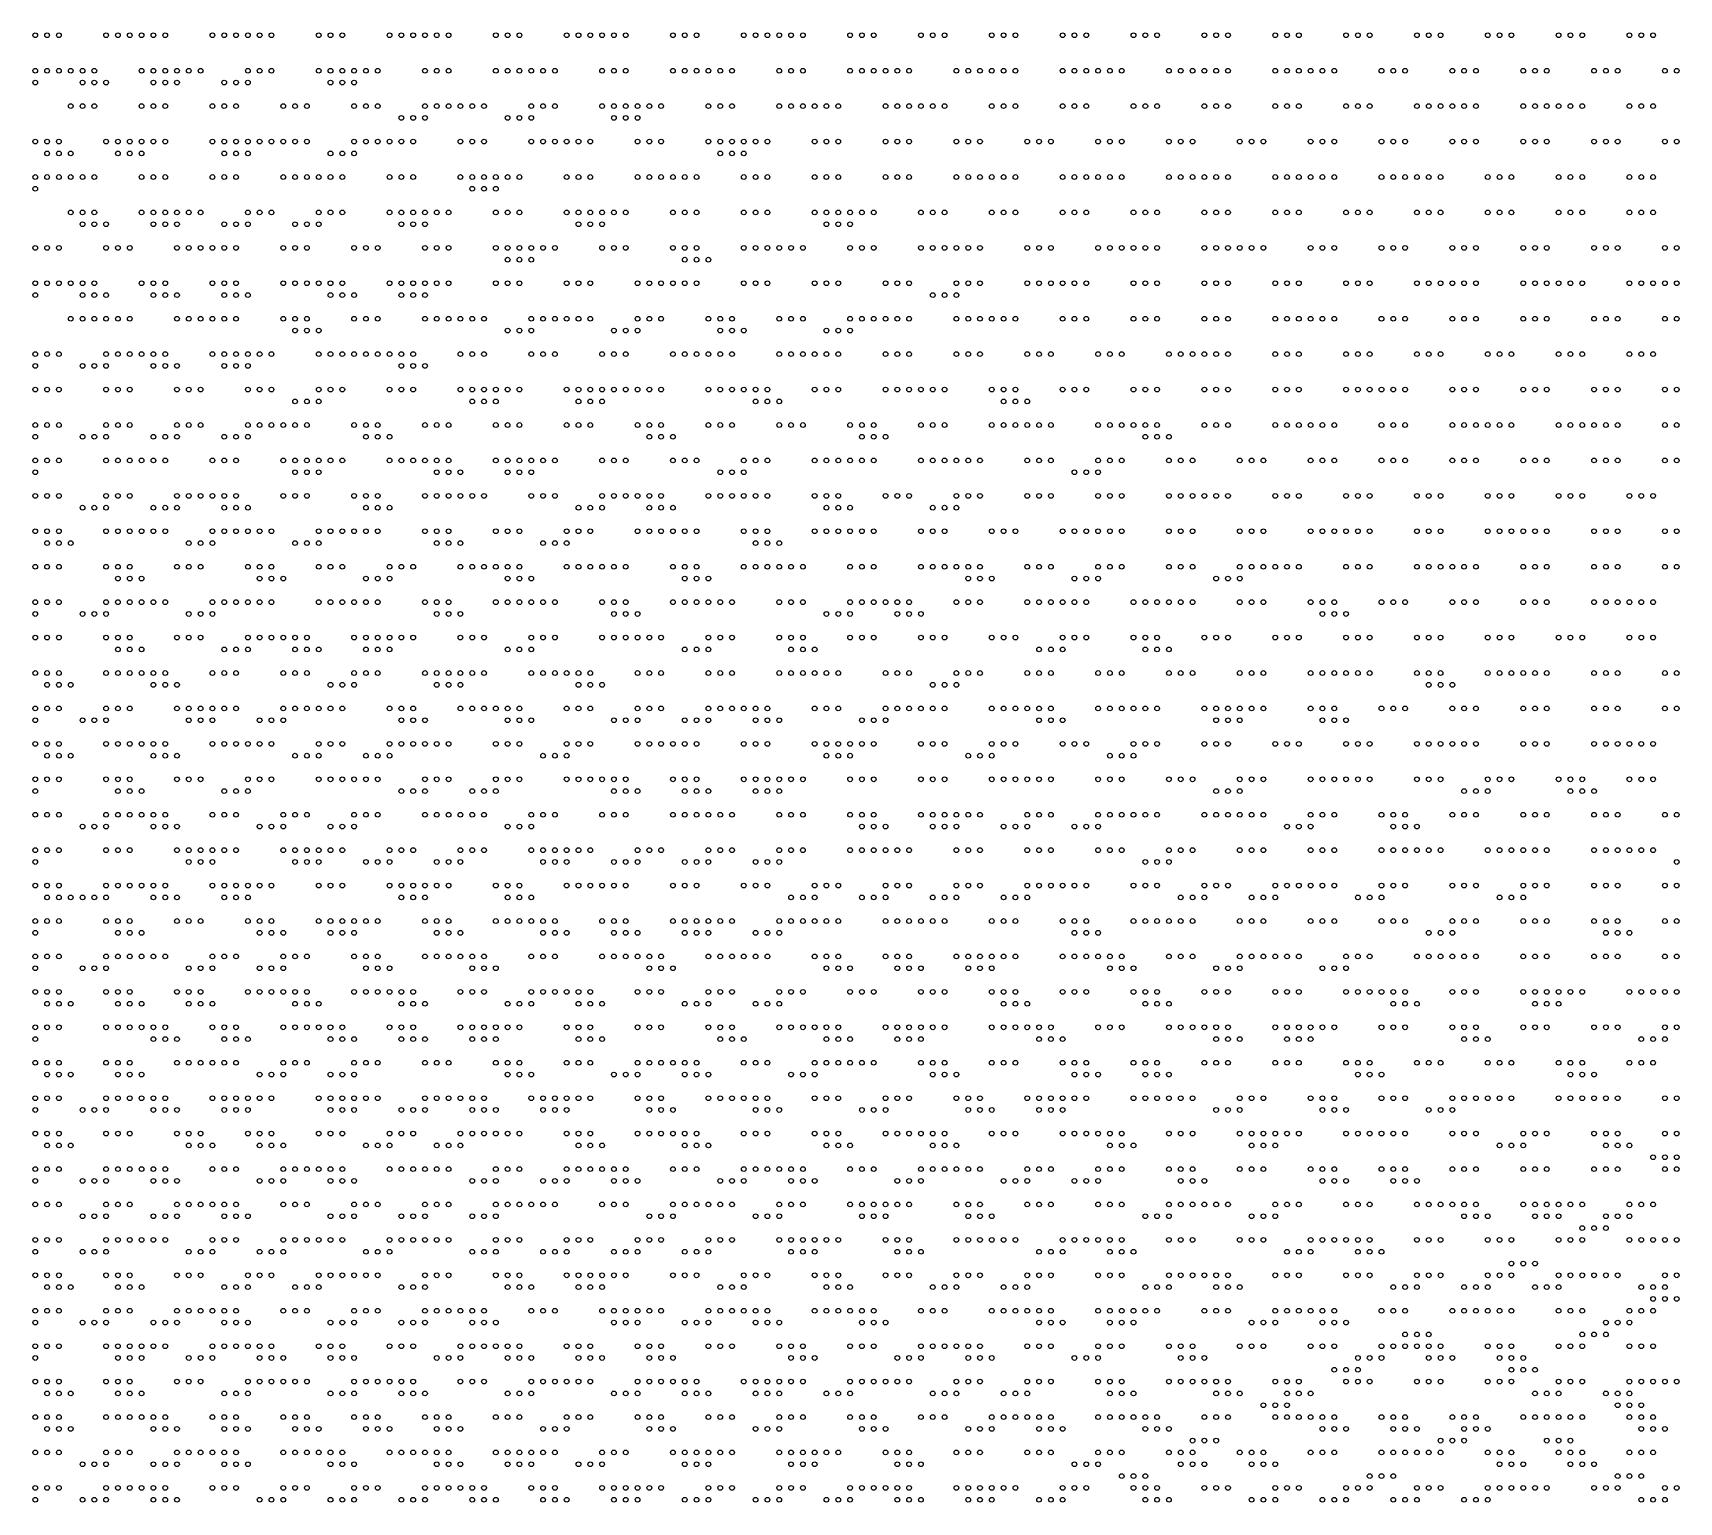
# Model space of a CAD drawing. Header units: millimetres. Extents: x 0 to 280, y 1 to 500.
# Drawn here: x -0.2 to 139.2, y 375.8 to 500.2 of the extents above; entities that cross this region are included whole.
import ezdxf

# ---------------------------------------------------------------- set-up
doc = ezdxf.new("R2010")
doc.units = ezdxf.units.MM
doc.layers.get('0').update_dxf_attribs({"linetype": 'CONTINUOUS'})

msp = doc.modelspace()

# ---------------------------------------------------------------- linework, layer by layer
for centre in [(0, 500), (1, 500), (2, 500), (6, 500), (7, 500), (8, 500), (9, 500), (10, 500), (11, 500), (15, 500), (16, 500), (17, 500), (18, 500), (19, 500), (20, 500), (24, 500), (25, 500), (26, 500), (30, 500), (31, 500), (32, 500), (33, 500), (34, 500), (35, 500), (39, 500), (40, 500), (41, 500), (45, 500), (46, 500), (47, 500), (48, 500), (49, 500), (50, 500), (54, 500), (55, 500), (56, 500), (60, 500), (61, 500), (62, 500), (63, 500), (64, 500), (65, 500), (69, 500), (70, 500), (71, 500), (75, 500), (76, 500), (77, 500), (81, 500), (82, 500), (83, 500), (87, 500), (88, 500), (89, 500), (93, 500), (94, 500), (95, 500), (99, 500), (100, 500), (101, 500), (105, 500), (106, 500), (107, 500), (111, 500), (112, 500), (113, 500), (117, 500), (118, 500), (119, 500), (123, 500), (124, 500), (125, 500), (129, 500), (130, 500), (131, 500), (135, 500), (136, 500), (137, 500), (0, 497), (1, 497), (2, 497), (3, 497), (4, 497), (5, 497), (9, 497), (10, 497), (11, 497), (12, 497), (13, 497), (14, 497), (18, 497), (19, 497), (20, 497), (24, 497), (25, 497), (26, 497), (27, 497), (28, 497), (29, 497), (33, 497), (34, 497), (35, 497), (39, 497), (40, 497), (41, 497), (42, 497), (43, 497), (44, 497), (48, 497), (49, 497), (50, 497), (54, 497), (55, 497), (56, 497), (57, 497), (58, 497), (59, 497), (63, 497), (64, 497), (65, 497), (69, 497), (70, 497), (71, 497), (72, 497), (73, 497), (74, 497), (78, 497), (79, 497), (80, 497), (81, 497), (82, 497), (83, 497), (87, 497), (88, 497), (89, 497), (90, 497), (91, 497), (92, 497), (96, 497), (97, 497), (98, 497), (99, 497), (100, 497), (101, 497), (105, 497), (106, 497), (107, 497), (108, 497), (109, 497), (110, 497), (114, 497), (115, 497), (116, 497), (120, 497), (121, 497), (122, 497), (126, 497), (127, 497), (128, 497), (132, 497), (133, 497), (134, 497), (138, 497), (139, 497), (0, 496), (4, 496), (5, 496), (6, 496), (10, 496), (11, 496), (12, 496), (16, 496), (17, 496), (18, 496), (25, 496), (26, 496), (27, 496), (3, 494), (4, 494), (5, 494), (9, 494), (10, 494), (11, 494), (15, 494), (16, 494), (17, 494), (21, 494), (22, 494), (23, 494), (27, 494), (28, 494), (29, 494), (33, 494), (34, 494), (35, 494), (36, 494), (37, 494), (38, 494), (42, 494), (43, 494), (44, 494), (48, 494), (49, 494), (50, 494), (51, 494), (52, 494), (53, 494), (57, 494), (58, 494), (59, 494), (63, 494), (64, 494), (65, 494), (66, 494), (67, 494), (68, 494), (72, 494), (73, 494), (74, 494), (75, 494), (76, 494), (77, 494), (81, 494), (82, 494), (83, 494), (87, 494), (88, 494), (89, 494), (93, 494), (94, 494), (95, 494), (99, 494), (100, 494), (101, 494), (105, 494), (106, 494), (107, 494), (111, 494), (112, 494), (113, 494), (117, 494), (118, 494), (119, 494), (120, 494), (121, 494), (122, 494), (126, 494), (127, 494), (128, 494), (129, 494), (130, 494), (131, 494), (135, 494), (136, 494), (137, 494), (31, 493), (32, 493), (33, 493), (40, 493), (41, 493), (42, 493), (49, 493), (50, 493), (51, 493), (0, 491), (1, 491), (2, 491), (6, 491), (7, 491), (8, 491), (9, 491), (10, 491), (11, 491), (15, 491), (16, 491), (17, 491), (18, 491), (19, 491), (20, 491), (21, 491), (22, 491), (23, 491), (27, 491), (28, 491), (29, 491), (30, 491), (31, 491), (32, 491), (36, 491), (37, 491), (38, 491), (42, 491), (43, 491), (44, 491), (45, 491), (46, 491), (47, 491), (51, 491), (52, 491), (53, 491), (57, 491), (58, 491), (59, 491), (60, 491), (61, 491), (62, 491), (66, 491), (67, 491), (68, 491), (72, 491), (73, 491), (74, 491), (78, 491), (79, 491), (80, 491), (84, 491), (85, 491), (86, 491), (90, 491), (91, 491), (92, 491), (96, 491), (97, 491), (98, 491), (102, 491), (103, 491), (104, 491), (108, 491), (109, 491), (110, 491), (114, 491), (115, 491), (116, 491), (120, 491), (121, 491), (122, 491), (126, 491), (127, 491), (128, 491), (132, 491), (133, 491), (134, 491), (138, 491), (139, 491), (1, 490), (2, 490), (3, 490), (7, 490), (8, 490), (9, 490), (16, 490), (17, 490), (18, 490), (25, 490), (26, 490), (27, 490), (58, 490), (59, 490), (60, 490), (0, 488), (1, 488), (2, 488), (3, 488), (4, 488), (5, 488), (9, 488), (10, 488), (11, 488), (15, 488), (16, 488), (17, 488), (21, 488), (22, 488), (23, 488), (24, 488), (25, 488), (26, 488), (30, 488), (31, 488), (32, 488), (36, 488), (37, 488), (38, 488), (39, 488), (40, 488), (41, 488), (45, 488), (46, 488), (47, 488), (51, 488), (52, 488), (53, 488), (54, 488), (55, 488), (56, 488), (60, 488), (61, 488), (62, 488), (66, 488), (67, 488), (68, 488), (72, 488), (73, 488), (74, 488), (78, 488), (79, 488), (80, 488), (81, 488), (82, 488), (83, 488), (87, 488), (88, 488), (89, 488), (90, 488), (91, 488), (92, 488), (96, 488), (97, 488), (98, 488), (99, 488), (100, 488), (101, 488), (105, 488), (106, 488), (107, 488), (108, 488), (109, 488), (110, 488), (114, 488), (115, 488), (116, 488), (117, 488), (118, 488), (119, 488), (123, 488), (124, 488), (125, 488), (129, 488), (130, 488), (131, 488), (135, 488), (136, 488), (137, 488), (0, 487), (37, 487), (38, 487), (39, 487), (3, 485), (4, 485), (5, 485), (9, 485), (10, 485), (11, 485), (12, 485), (13, 485), (14, 485), (18, 485), (19, 485), (20, 485), (24, 485), (25, 485), (26, 485), (30, 485), (31, 485), (32, 485), (33, 485), (34, 485), (35, 485), (39, 485), (40, 485), (41, 485), (45, 485), (46, 485), (47, 485), (48, 485), (49, 485), (50, 485), (54, 485), (55, 485), (56, 485), (60, 485), (61, 485), (62, 485), (66, 485), (67, 485), (68, 485), (69, 485), (70, 485), (71, 485), (75, 485), (76, 485), (77, 485), (81, 485), (82, 485), (83, 485), (87, 485), (88, 485), (89, 485), (93, 485), (94, 485), (95, 485), (99, 485), (100, 485), (101, 485), (105, 485), (106, 485), (107, 485), (111, 485), (112, 485), (113, 485), (117, 485), (118, 485), (119, 485), (123, 485), (124, 485), (125, 485), (129, 485), (130, 485), (131, 485), (135, 485), (136, 485), (137, 485), (4, 484), (5, 484), (6, 484), (10, 484), (11, 484), (12, 484), (16, 484), (17, 484), (18, 484), (22, 484), (23, 484), (24, 484), (31, 484), (32, 484), (33, 484), (46, 484), (47, 484), (48, 484), (67, 484), (68, 484), (69, 484), (0, 482), (1, 482), (2, 482), (6, 482), (7, 482), (8, 482), (12, 482), (13, 482), (14, 482), (15, 482), (16, 482), (17, 482), (21, 482), (22, 482), (23, 482), (27, 482), (28, 482), (29, 482), (33, 482), (34, 482), (35, 482), (39, 482), (40, 482), (40, 481), (41, 482), (41, 481), (42, 482), (42, 481), (43, 482), (44, 482), (48, 482), (49, 482), (50, 482), (54, 482), (55, 482), (55, 481), (56, 482), (56, 481), (57, 481), (60, 482), (61, 482), (62, 482), (63, 482), (64, 482), (65, 482), (69, 482), (70, 482), (71, 482), (75, 482), (76, 482), (77, 482), (78, 482), (79, 482), (80, 482), (84, 482), (85, 482), (86, 482), (90, 482), (91, 482), (92, 482), (93, 482), (94, 482), (95, 482), (99, 482), (100, 482), (101, 482), (102, 482), (103, 482), (104, 482), (108, 482), (109, 482), (110, 482), (114, 482), (115, 482), (116, 482), (120, 482), (121, 482), (122, 482), (126, 482), (127, 482), (128, 482), (132, 482), (133, 482), (134, 482), (138, 482), (139, 482), (0, 479), (0, 478), (1, 479), (2, 479), (3, 479), (4, 479), (4, 478), (5, 479), (5, 478), (6, 478), (9, 479), (10, 479), (10, 478), (11, 479), (11, 478), (12, 478), (15, 479), (16, 479), (16, 478), (17, 479), (17, 478), (18, 478), (21, 479), (22, 479), (23, 479), (24, 479), (25, 479), (25, 478), (26, 479), (26, 478), (27, 478), (30, 479), (31, 479), (31, 478), (32, 479), (32, 478), (33, 479), (33, 478), (34, 479), (35, 479), (39, 479), (40, 479), (41, 479), (45, 479), (46, 479), (47, 479), (51, 479), (52, 479), (53, 479), (54, 479), (55, 479), (56, 479), (60, 479), (61, 479), (62, 479), (66, 479), (67, 479), (68, 479), (72, 479), (73, 479), (74, 479), (76, 478), (77, 478), (78, 479), (78, 478), (79, 479), (80, 479), (84, 479), (85, 479), (86, 479), (87, 479), (88, 479), (89, 479), (93, 479), (94, 479), (95, 479), (99, 479), (100, 479), (101, 479), (105, 479), (106, 479), (107, 479), (111, 479), (112, 479), (113, 479), (117, 479), (118, 479), (119, 479), (120, 479), (121, 479), (122, 479), (126, 479), (127, 479), (128, 479), (129, 479), (130, 479), (131, 479), (135, 479), (136, 479), (137, 479), (138, 479), (139, 479), (3, 476), (4, 476), (5, 476), (6, 476), (7, 476), (8, 476), (12, 476), (13, 476), (14, 476), (15, 476), (16, 476), (17, 476), (21, 476), (22, 476), (23, 476), (27, 476), (28, 476), (29, 476), (33, 476), (34, 476), (35, 476), (36, 476), (37, 476), (38, 476), (42, 476), (43, 476), (44, 476), (45, 476), (46, 476), (47, 476), (51, 476), (52, 476), (53, 476), (57, 476), (58, 476), (59, 476), (63, 476), (64, 476), (65, 476), (69, 476), (70, 476), (71, 476), (72, 476), (73, 476), (74, 476), (78, 476), (79, 476), (80, 476), (81, 476), (82, 476), (83, 476), (87, 476), (88, 476), (89, 476), (93, 476), (94, 476), (95, 476), (99, 476), (100, 476), (101, 476), (105, 476), (106, 476), (107, 476), (108, 476), (109, 476), (110, 476), (114, 476), (115, 476), (116, 476), (120, 476), (121, 476), (122, 476), (126, 476), (127, 476), (128, 476), (132, 476), (133, 476), (134, 476), (138, 476), (139, 476), (22, 475), (23, 475), (24, 475), (40, 475), (41, 475), (42, 475), (49, 475), (50, 475), (51, 475), (58, 475), (59, 475), (60, 475), (67, 475), (68, 475), (69, 475), (0, 473), (1, 473), (2, 473), (6, 473), (7, 473), (8, 473), (9, 473), (10, 473), (11, 473), (15, 473), (16, 473), (17, 473), (18, 473), (19, 473), (20, 473), (24, 473), (25, 473), (26, 473), (27, 473), (28, 473), (29, 473), (30, 473), (31, 473), (32, 473), (36, 473), (37, 473), (38, 473), (42, 473), (43, 473), (44, 473), (48, 473), (49, 473), (50, 473), (54, 473), (55, 473), (56, 473), (57, 473), (58, 473), (59, 473), (63, 473), (64, 473), (65, 473), (66, 473), (67, 473), (68, 473), (72, 473), (73, 473), (74, 473), (78, 473), (79, 473), (80, 473), (84, 473), (85, 473), (86, 473), (90, 473), (91, 473), (92, 473), (96, 473), (97, 473), (98, 473), (99, 473), (100, 473), (101, 473), (105, 473), (106, 473), (107, 473), (111, 473), (112, 473), (113, 473), (117, 473), (118, 473), (119, 473), (123, 473), (124, 473), (125, 473), (129, 473), (130, 473), (131, 473), (135, 473), (136, 473), (137, 473), (0, 472), (4, 472), (5, 472), (6, 472), (10, 472), (11, 472), (12, 472), (16, 472), (17, 472), (18, 472), (31, 472), (32, 472), (33, 472), (0, 470), (1, 470), (2, 470), (6, 470), (7, 470), (8, 470), (12, 470), (13, 470), (14, 470), (18, 470), (19, 470), (20, 470), (24, 470), (25, 470), (26, 470), (30, 470), (31, 470), (32, 470), (36, 470), (37, 470), (38, 470), (39, 470), (40, 470), (41, 470), (45, 470), (46, 470), (47, 470), (48, 470), (49, 470), (50, 470), (51, 470), (52, 470), (53, 470), (57, 470), (58, 470), (59, 470), (60, 470), (61, 470), (62, 470), (66, 470), (67, 470), (68, 470), (72, 470), (73, 470), (74, 470), (75, 470), (76, 470), (77, 470), (81, 470), (82, 470), (83, 470), (87, 470), (88, 470), (89, 470), (93, 470), (94, 470), (95, 470), (99, 470), (100, 470), (101, 470), (105, 470), (106, 470), (107, 470), (111, 470), (112, 470), (113, 470), (114, 470), (115, 470), (116, 470), (120, 470), (121, 470), (122, 470), (126, 470), (127, 470), (128, 470), (132, 470), (133, 470), (134, 470), (138, 470), (139, 470), (22, 469), (23, 469), (24, 469), (37, 469), (38, 469), (39, 469), (46, 469), (47, 469), (48, 469), (61, 469), (62, 469), (63, 469), (82, 469), (83, 469), (84, 469), (0, 467), (1, 467), (2, 467), (6, 467), (7, 467), (8, 467), (12, 467), (13, 467), (14, 467), (18, 467), (19, 467), (20, 467), (21, 467), (22, 467), (23, 467), (27, 467), (28, 467), (29, 467), (33, 467), (34, 467), (35, 467), (39, 467), (40, 467), (41, 467), (45, 467), (46, 467), (47, 467), (51, 467), (52, 467), (53, 467), (57, 467), (58, 467), (59, 467), (63, 467), (64, 467), (65, 467), (69, 467), (70, 467), (71, 467), (75, 467), (76, 467), (77, 467), (81, 467), (82, 467), (83, 467), (84, 467), (85, 467), (86, 467), (90, 467), (91, 467), (92, 467), (93, 467), (94, 467), (95, 467), (99, 467), (100, 467), (101, 467), (105, 467), (106, 467), (107, 467), (108, 467), (109, 467), (110, 467), (114, 467), (115, 467), (116, 467), (120, 467), (121, 467), (122, 467), (123, 467), (124, 467), (125, 467), (129, 467), (130, 467), (131, 467), (132, 467), (133, 467), (134, 467), (138, 467), (139, 467), (0, 466), (4, 466), (5, 466), (6, 466), (10, 466), (11, 466), (12, 466), (16, 466), (17, 466), (18, 466), (28, 466), (29, 466), (30, 466), (52, 466), (53, 466), (54, 466), (70, 466), (71, 466), (72, 466), (94, 466), (95, 466), (96, 466), (0, 464), (0, 463), (1, 464), (2, 464), (6, 464), (7, 464), (8, 464), (9, 464), (10, 464), (11, 464), (15, 464), (16, 464), (17, 464), (21, 464), (22, 464), (22, 463), (23, 464), (23, 463), (24, 464), (24, 463), (25, 464), (26, 464), (30, 464), (31, 464), (32, 464), (33, 464), (34, 464), (34, 463), (35, 464), (35, 463), (36, 463), (39, 464), (40, 464), (40, 463), (41, 464), (41, 463), (42, 464), (42, 463), (43, 464), (44, 464), (48, 464), (49, 464), (50, 464), (54, 464), (55, 464), (56, 464), (58, 463), (59, 463), (60, 464), (60, 463), (61, 464), (62, 464), (66, 464), (67, 464), (68, 464), (69, 464), (70, 464), (71, 464), (75, 464), (76, 464), (77, 464), (78, 464), (79, 464), (80, 464), (84, 464), (85, 464), (86, 464), (88, 463), (89, 463), (90, 464), (90, 463), (91, 464), (92, 464), (96, 464), (97, 464), (98, 464), (102, 464), (103, 464), (104, 464), (108, 464), (109, 464), (110, 464), (114, 464), (115, 464), (116, 464), (120, 464), (121, 464), (122, 464), (126, 464), (127, 464), (128, 464), (132, 464), (133, 464), (134, 464), (138, 464), (139, 464), (0, 461), (1, 461), (2, 461), (4, 460), (5, 460), (6, 461), (6, 460), (7, 461), (8, 461), (10, 460), (11, 460), (12, 461), (12, 460), (13, 461), (14, 461), (15, 461), (16, 461), (16, 460), (17, 461), (17, 460), (18, 460), (21, 461), (22, 461), (23, 461), (27, 461), (28, 461), (28, 460), (29, 461), (29, 460), (30, 460), (33, 461), (34, 461), (35, 461), (36, 461), (37, 461), (38, 461), (42, 461), (43, 461), (44, 461), (46, 460), (47, 460), (48, 461), (48, 460), (49, 461), (50, 461), (51, 461), (52, 461), (52, 460), (53, 461), (53, 460), (54, 460), (57, 461), (58, 461), (59, 461), (60, 461), (61, 461), (62, 461), (66, 461), (67, 461), (67, 460), (68, 461), (68, 460), (69, 460), (72, 461), (73, 461), (74, 461), (76, 460), (77, 460), (78, 461), (78, 460), (79, 461), (80, 461), (84, 461), (85, 461), (86, 461), (90, 461), (91, 461), (92, 461), (96, 461), (97, 461), (98, 461), (99, 461), (100, 461), (101, 461), (105, 461), (106, 461), (107, 461), (111, 461), (112, 461), (113, 461), (117, 461), (118, 461), (119, 461), (123, 461), (124, 461), (125, 461), (129, 461), (130, 461), (131, 461), (135, 461), (136, 461), (137, 461), (0, 458), (1, 458), (2, 458), (6, 458), (7, 458), (8, 458), (9, 458), (10, 458), (11, 458), (15, 458), (16, 458), (17, 458), (18, 458), (19, 458), (20, 458), (24, 458), (25, 458), (26, 458), (27, 458), (28, 458), (29, 458), (33, 458), (34, 458), (35, 458), (39, 458), (40, 458), (41, 458), (45, 458), (46, 458), (47, 458), (51, 458), (52, 458), (53, 458), (54, 458), (55, 458), (56, 458), (60, 458), (61, 458), (62, 458), (66, 458), (67, 458), (68, 458), (69, 458), (70, 458), (71, 458), (75, 458), (76, 458), (77, 458), (81, 458), (82, 458), (83, 458), (87, 458), (88, 458), (89, 458), (90, 458), (91, 458), (92, 458), (96, 458), (97, 458), (98, 458), (102, 458), (103, 458), (104, 458), (108, 458), (109, 458), (110, 458), (111, 458), (112, 458), (113, 458), (117, 458), (118, 458), (119, 458), (123, 458), (124, 458), (125, 458), (126, 458), (127, 458), (128, 458), (132, 458), (133, 458), (134, 458), (138, 458), (139, 458), (1, 457), (2, 457), (3, 457), (13, 457), (14, 457), (15, 457), (22, 457), (23, 457), (24, 457), (34, 457), (35, 457), (36, 457), (43, 457), (44, 457), (45, 457), (61, 457), (62, 457), (63, 457), (0, 455), (1, 455), (2, 455), (6, 455), (7, 455), (8, 455), (12, 455), (13, 455), (14, 455), (18, 455), (19, 455), (20, 455), (24, 455), (25, 455), (26, 455), (30, 455), (31, 455), (32, 455), (36, 455), (37, 455), (38, 455), (39, 455), (40, 455), (41, 455), (45, 455), (46, 455), (47, 455), (48, 455), (49, 455), (50, 455), (54, 455), (55, 455), (56, 455), (60, 455), (61, 455), (62, 455), (63, 455), (64, 455), (65, 455), (69, 455), (70, 455), (71, 455), (75, 455), (76, 455), (77, 455), (78, 455), (79, 455), (80, 455), (84, 455), (85, 455), (86, 455), (90, 455), (91, 455), (92, 455), (96, 455), (97, 455), (98, 455), (102, 455), (103, 455), (104, 455), (105, 455), (106, 455), (107, 455), (111, 455), (112, 455), (113, 455), (117, 455), (118, 455), (119, 455), (120, 455), (121, 455), (122, 455), (126, 455), (127, 455), (128, 455), (132, 455), (133, 455), (134, 455), (138, 455), (139, 455), (7, 454), (8, 454), (9, 454), (19, 454), (20, 454), (21, 454), (28, 454), (29, 454), (30, 454), (40, 454), (41, 454), (42, 454), (55, 454), (56, 454), (57, 454), (79, 454), (80, 454), (81, 454), (88, 454), (89, 454), (90, 454), (100, 454), (101, 454), (102, 454), (0, 452), (1, 452), (2, 452), (6, 452), (7, 452), (8, 452), (9, 452), (10, 452), (11, 452), (15, 452), (16, 452), (17, 452), (18, 452), (19, 452), (20, 452), (24, 452), (25, 452), (26, 452), (27, 452), (28, 452), (29, 452), (33, 452), (34, 452), (35, 452), (39, 452), (40, 452), (41, 452), (42, 452), (43, 452), (44, 452), (48, 452), (49, 452), (50, 452), (54, 452), (55, 452), (56, 452), (57, 452), (58, 452), (59, 452), (63, 452), (64, 452), (65, 452), (69, 452), (70, 452), (71, 452), (72, 452), (73, 452), (74, 452), (78, 452), (79, 452), (80, 452), (84, 452), (85, 452), (86, 452), (87, 452), (88, 452), (89, 452), (93, 452), (94, 452), (95, 452), (96, 452), (97, 452), (98, 452), (102, 452), (103, 452), (104, 452), (108, 452), (109, 452), (110, 452), (114, 452), (115, 452), (116, 452), (120, 452), (121, 452), (122, 452), (126, 452), (127, 452), (128, 452), (132, 452), (133, 452), (134, 452), (135, 452), (136, 452), (137, 452), (0, 451), (4, 451), (5, 451), (6, 451), (13, 451), (14, 451), (15, 451), (34, 451), (35, 451), (36, 451), (49, 451), (50, 451), (51, 451), (67, 451), (68, 451), (69, 451), (73, 451), (74, 451), (75, 451), (109, 451), (110, 451), (111, 451), (0, 449), (1, 449), (2, 449), (6, 449), (7, 449), (8, 449), (12, 449), (13, 449), (14, 449), (18, 449), (19, 449), (20, 449), (21, 449), (22, 449), (23, 449), (27, 449), (28, 449), (29, 449), (30, 449), (31, 449), (32, 449), (36, 449), (37, 449), (38, 449), (42, 449), (43, 449), (44, 449), (48, 449), (49, 449), (50, 449), (51, 449), (52, 449), (53, 449), (57, 449), (58, 449), (59, 449), (63, 449), (64, 449), (65, 449), (69, 449), (70, 449), (71, 449), (75, 449), (76, 449), (77, 449), (81, 449), (82, 449), (83, 449), (87, 449), (88, 449), (89, 449), (93, 449), (94, 449), (95, 449), (99, 449), (100, 449), (101, 449), (105, 449), (106, 449), (107, 449), (111, 449), (112, 449), (113, 449), (117, 449), (118, 449), (119, 449), (123, 449), (124, 449), (125, 449), (129, 449), (130, 449), (131, 449), (135, 449), (136, 449), (137, 449), (7, 448), (8, 448), (9, 448), (16, 448), (17, 448), (18, 448), (22, 448), (23, 448), (24, 448), (28, 448), (29, 448), (30, 448), (40, 448), (41, 448), (42, 448), (55, 448), (56, 448), (57, 448), (64, 448), (65, 448), (66, 448), (85, 448), (86, 448), (87, 448), (94, 448), (95, 448), (96, 448), (0, 446), (1, 446), (2, 446), (6, 446), (7, 446), (8, 446), (9, 446), (10, 446), (11, 446), (15, 446), (16, 446), (17, 446), (21, 446), (22, 446), (23, 446), (27, 446), (28, 446), (29, 446), (33, 446), (34, 446), (35, 446), (36, 446), (37, 446), (38, 446), (42, 446), (43, 446), (44, 446), (45, 446), (46, 446), (47, 446), (51, 446), (52, 446), (53, 446), (57, 446), (58, 446), (59, 446), (63, 446), (64, 446), (65, 446), (66, 446), (67, 446), (68, 446), (72, 446), (73, 446), (74, 446), (78, 446), (79, 446), (80, 446), (84, 446), (85, 446), (86, 446), (90, 446), (91, 446), (92, 446), (96, 446), (97, 446), (98, 446), (102, 446), (103, 446), (104, 446), (108, 446), (109, 446), (110, 446), (111, 446), (112, 446), (113, 446), (117, 446), (118, 446), (119, 446), (123, 446), (124, 446), (125, 446), (126, 446), (127, 446), (128, 446), (132, 446), (133, 446), (134, 446), (138, 446), (139, 446), (1, 445), (2, 445), (3, 445), (10, 445), (11, 445), (12, 445), (25, 445), (26, 445), (27, 445), (34, 445), (35, 445), (36, 445), (46, 445), (47, 445), (48, 445), (76, 445), (77, 445), (78, 445), (118, 445), (119, 445), (120, 445), (0, 443), (0, 442), (1, 443), (2, 443), (4, 442), (5, 442), (6, 443), (6, 442), (7, 443), (8, 443), (12, 443), (13, 443), (13, 442), (14, 443), (14, 442), (15, 443), (15, 442), (16, 443), (17, 443), (19, 442), (20, 442), (21, 443), (21, 442), (22, 443), (23, 443), (24, 443), (25, 443), (26, 443), (30, 443), (31, 443), (31, 442), (32, 443), (32, 442), (33, 442), (36, 443), (37, 443), (38, 443), (39, 443), (40, 443), (40, 442), (41, 443), (41, 442), (42, 442), (45, 443), (46, 443), (47, 443), (49, 442), (50, 442), (51, 443), (51, 442), (52, 443), (53, 443), (55, 442), (56, 442), (57, 443), (57, 442), (58, 443), (59, 443), (60, 443), (61, 443), (61, 442), (62, 443), (62, 442), (63, 442), (66, 443), (67, 443), (68, 443), (70, 442), (71, 442), (72, 443), (72, 442), (73, 443), (74, 443), (75, 443), (76, 443), (77, 443), (81, 443), (82, 443), (83, 443), (84, 443), (85, 443), (85, 442), (86, 443), (86, 442), (87, 442), (90, 443), (91, 443), (92, 443), (93, 443), (94, 443), (95, 443), (99, 443), (100, 443), (100, 442), (101, 443), (101, 442), (102, 443), (102, 442), (103, 443), (104, 443), (108, 443), (109, 443), (109, 442), (110, 443), (110, 442), (111, 442), (114, 443), (115, 443), (116, 443), (120, 443), (121, 443), (122, 443), (126, 443), (127, 443), (128, 443), (132, 443), (133, 443), (134, 443), (138, 443), (139, 443), (0, 440), (1, 440), (1, 439), (2, 440), (2, 439), (3, 439), (6, 440), (7, 440), (8, 440), (9, 440), (10, 440), (10, 439), (11, 440), (11, 439), (12, 439), (15, 440), (16, 440), (17, 440), (18, 440), (19, 440), (20, 440), (22, 439), (23, 439), (24, 440), (24, 439), (25, 440), (26, 440), (28, 439), (29, 439), (30, 440), (30, 439), (31, 440), (32, 440), (33, 440), (34, 440), (35, 440), (39, 440), (40, 440), (41, 440), (43, 439), (44, 439), (45, 440), (45, 439), (46, 440), (47, 440), (51, 440), (52, 440), (53, 440), (54, 440), (55, 440), (56, 440), (60, 440), (61, 440), (62, 440), (66, 440), (67, 440), (67, 439), (68, 440), (68, 439), (69, 440), (69, 439), (70, 440), (71, 440), (75, 440), (76, 440), (77, 440), (79, 439), (80, 439), (81, 440), (81, 439), (82, 440), (83, 440), (87, 440), (88, 440), (89, 440), (91, 439), (92, 439), (93, 440), (93, 439), (94, 440), (95, 440), (99, 440), (100, 440), (101, 440), (105, 440), (106, 440), (107, 440), (111, 440), (112, 440), (113, 440), (117, 440), (118, 440), (119, 440), (120, 440), (121, 440), (122, 440), (126, 440), (127, 440), (128, 440), (132, 440), (133, 440), (134, 440), (135, 440), (136, 440), (137, 440), (0, 437), (1, 437), (2, 437), (6, 437), (7, 437), (8, 437), (12, 437), (13, 437), (14, 437), (18, 437), (19, 437), (20, 437), (24, 437), (25, 437), (26, 437), (27, 437), (28, 437), (29, 437), (33, 437), (34, 437), (35, 437), (39, 437), (40, 437), (41, 437), (45, 437), (46, 437), (47, 437), (48, 437), (49, 437), (50, 437), (54, 437), (55, 437), (56, 437), (60, 437), (61, 437), (62, 437), (63, 437), (64, 437), (65, 437), (69, 437), (70, 437), (71, 437), (75, 437), (76, 437), (77, 437), (81, 437), (82, 437), (83, 437), (84, 437), (85, 437), (86, 437), (90, 437), (91, 437), (92, 437), (96, 437), (97, 437), (98, 437), (102, 437), (103, 437), (104, 437), (108, 437), (109, 437), (110, 437), (111, 437), (112, 437), (113, 437), (117, 437), (118, 437), (119, 437), (123, 437), (124, 437), (125, 437), (129, 437), (130, 437), (131, 437), (135, 437), (136, 437), (137, 437), (0, 436), (7, 436), (8, 436), (9, 436), (16, 436), (17, 436), (18, 436), (31, 436), (32, 436), (33, 436), (37, 436), (38, 436), (39, 436), (49, 436), (50, 436), (51, 436), (55, 436), (56, 436), (57, 436), (61, 436), (62, 436), (63, 436), (100, 436), (101, 436), (102, 436), (121, 436), (122, 436), (123, 436), (130, 436), (131, 436), (132, 436), (0, 434), (1, 434), (2, 434), (6, 434), (7, 434), (8, 434), (9, 434), (10, 434), (11, 434), (15, 434), (16, 434), (17, 434), (21, 434), (22, 434), (23, 434), (27, 434), (28, 434), (29, 434), (33, 434), (34, 434), (35, 434), (36, 434), (37, 434), (38, 434), (42, 434), (43, 434), (44, 434), (48, 434), (49, 434), (50, 434), (54, 434), (55, 434), (56, 434), (57, 434), (58, 434), (59, 434), (63, 434), (64, 434), (65, 434), (69, 434), (70, 434), (71, 434), (75, 434), (76, 434), (77, 434), (78, 434), (79, 434), (80, 434), (84, 434), (85, 434), (86, 434), (90, 434), (91, 434), (92, 434), (93, 434), (94, 434), (95, 434), (99, 434), (100, 434), (101, 434), (102, 434), (103, 434), (104, 434), (108, 434), (109, 434), (110, 434), (114, 434), (115, 434), (116, 434), (120, 434), (121, 434), (122, 434), (126, 434), (127, 434), (128, 434), (132, 434), (133, 434), (134, 434), (138, 434), (139, 434), (4, 433), (5, 433), (6, 433), (10, 433), (11, 433), (12, 433), (19, 433), (20, 433), (21, 433), (25, 433), (26, 433), (27, 433), (40, 433), (41, 433), (42, 433), (70, 433), (71, 433), (72, 433), (76, 433), (77, 433), (78, 433), (82, 433), (83, 433), (84, 433), (88, 433), (89, 433), (90, 433), (106, 433), (107, 433), (108, 433), (115, 433), (116, 433), (117, 433), (0, 431), (1, 431), (2, 431), (6, 431), (7, 431), (8, 431), (12, 431), (13, 431), (14, 431), (15, 431), (16, 431), (17, 431), (21, 431), (22, 431), (23, 431), (24, 431), (25, 431), (26, 431), (30, 431), (31, 431), (32, 431), (36, 431), (37, 431), (38, 431), (42, 431), (43, 431), (44, 431), (45, 431), (46, 431), (47, 431), (51, 431), (52, 431), (53, 431), (57, 431), (58, 431), (59, 431), (63, 431), (64, 431), (65, 431), (69, 431), (70, 431), (71, 431), (72, 431), (73, 431), (74, 431), (78, 431), (79, 431), (80, 431), (84, 431), (85, 431), (86, 431), (90, 431), (91, 431), (92, 431), (96, 431), (97, 431), (98, 431), (102, 431), (103, 431), (104, 431), (108, 431), (109, 431), (110, 431), (114, 431), (115, 431), (116, 431), (117, 431), (118, 431), (119, 431), (123, 431), (124, 431), (125, 431), (126, 431), (127, 431), (128, 431), (132, 431), (133, 431), (134, 431), (135, 431), (136, 431), (137, 431), (0, 430), (13, 430), (14, 430), (15, 430), (22, 430), (23, 430), (24, 430), (28, 430), (29, 430), (30, 430), (34, 430), (35, 430), (36, 430), (43, 430), (44, 430), (45, 430), (49, 430), (50, 430), (51, 430), (55, 430), (56, 430), (57, 430), (61, 430), (62, 430), (63, 430), (94, 430), (95, 430), (96, 430), (139, 430), (0, 428), (1, 428), (2, 428), (6, 428), (7, 428), (8, 428), (9, 428), (10, 428), (11, 428), (15, 428), (16, 428), (17, 428), (18, 428), (19, 428), (20, 428), (24, 428), (25, 428), (26, 428), (30, 428), (31, 428), (32, 428), (33, 428), (34, 428), (35, 428), (39, 428), (40, 428), (41, 428), (45, 428), (46, 428), (47, 428), (48, 428), (49, 428), (50, 428), (54, 428), (55, 428), (56, 428), (60, 428), (61, 428), (62, 428), (66, 428), (67, 428), (68, 428), (72, 428), (73, 428), (74, 428), (78, 428), (79, 428), (80, 428), (84, 428), (85, 428), (86, 428), (87, 428), (88, 428), (89, 428), (93, 428), (94, 428), (95, 428), (99, 428), (100, 428), (101, 428), (105, 428), (106, 428), (107, 428), (108, 428), (109, 428), (110, 428), (114, 428), (115, 428), (116, 428), (120, 428), (121, 428), (122, 428), (126, 428), (127, 428), (128, 428), (132, 428), (133, 428), (134, 428), (138, 428), (139, 428), (1, 427), (2, 427), (3, 427), (4, 427), (5, 427), (6, 427), (10, 427), (11, 427), (12, 427), (16, 427), (17, 427), (18, 427), (31, 427), (32, 427), (33, 427), (40, 427), (41, 427), (42, 427), (64, 427), (65, 427), (66, 427), (70, 427), (71, 427), (72, 427), (76, 427), (77, 427), (78, 427), (82, 427), (83, 427), (84, 427), (97, 427), (98, 427), (99, 427), (103, 427), (104, 427), (105, 427), (112, 427), (113, 427), (114, 427), (124, 427), (125, 427), (126, 427), (0, 425), (1, 425), (2, 425), (6, 425), (7, 425), (8, 425), (12, 425), (13, 425), (14, 425), (18, 425), (19, 425), (20, 425), (24, 425), (25, 425), (26, 425), (27, 425), (28, 425), (29, 425), (33, 425), (34, 425), (35, 425), (39, 425), (40, 425), (41, 425), (42, 425), (43, 425), (44, 425), (48, 425), (49, 425), (50, 425), (54, 425), (55, 425), (56, 425), (57, 425), (58, 425), (59, 425), (63, 425), (64, 425), (65, 425), (66, 425), (67, 425), (68, 425), (72, 425), (73, 425), (74, 425), (75, 425), (76, 425), (77, 425), (81, 425), (82, 425), (83, 425), (87, 425), (88, 425), (89, 425), (93, 425), (94, 425), (95, 425), (96, 425), (97, 425), (98, 425), (102, 425), (103, 425), (104, 425), (108, 425), (109, 425), (110, 425), (114, 425), (115, 425), (116, 425), (120, 425), (121, 425), (122, 425), (126, 425), (127, 425), (128, 425), (132, 425), (133, 425), (134, 425), (138, 425), (139, 425), (0, 424), (7, 424), (8, 424), (9, 424), (19, 424), (20, 424), (21, 424), (25, 424), (26, 424), (27, 424), (34, 424), (35, 424), (36, 424), (43, 424), (44, 424), (45, 424), (49, 424), (50, 424), (51, 424), (55, 424), (56, 424), (57, 424), (61, 424), (62, 424), (63, 424), (88, 424), (89, 424), (90, 424), (118, 424), (119, 424), (120, 424), (133, 424), (134, 424), (135, 424), (0, 422), (0, 421), (1, 422), (2, 422), (4, 421), (5, 421), (6, 422), (6, 421), (7, 422), (8, 422), (9, 422), (10, 422), (11, 422), (13, 421), (14, 421), (15, 422), (15, 421), (16, 422), (17, 422), (19, 421), (20, 421), (21, 422), (21, 421), (22, 422), (23, 422), (27, 422), (28, 422), (28, 421), (29, 422), (29, 421), (30, 421), (33, 422), (34, 422), (35, 422), (36, 422), (37, 422), (37, 421), (38, 422), (38, 421), (39, 421), (42, 422), (43, 422), (44, 422), (48, 422), (49, 422), (50, 422), (51, 422), (52, 422), (52, 421), (53, 422), (53, 421), (54, 421), (57, 422), (58, 422), (59, 422), (60, 422), (61, 422), (62, 422), (66, 422), (67, 422), (67, 421), (68, 422), (68, 421), (69, 421), (72, 422), (73, 422), (73, 421), (74, 422), (74, 421), (75, 421), (78, 422), (79, 422), (79, 421), (80, 422), (80, 421), (81, 422), (81, 421), (82, 422), (83, 422), (87, 422), (88, 422), (89, 422), (90, 422), (91, 422), (91, 421), (92, 422), (92, 421), (93, 421), (96, 422), (97, 422), (98, 422), (100, 421), (101, 421), (102, 422), (102, 421), (103, 422), (104, 422), (105, 422), (106, 422), (107, 422), (109, 421), (110, 421), (111, 422), (111, 421), (112, 422), (113, 422), (117, 422), (118, 422), (119, 422), (120, 422), (121, 422), (122, 422), (126, 422), (127, 422), (128, 422), (132, 422), (133, 422), (134, 422), (138, 422), (139, 422), (0, 419), (1, 419), (1, 418), (2, 419), (2, 418), (3, 418), (6, 419), (7, 419), (7, 418), (8, 419), (8, 418), (9, 418), (12, 419), (13, 419), (13, 418), (14, 419), (14, 418), (15, 418), (18, 419), (19, 419), (20, 419), (21, 419), (22, 419), (22, 418), (23, 419), (23, 418), (24, 418), (27, 419), (28, 419), (29, 419), (30, 419), (31, 419), (31, 418), (32, 419), (32, 418), (33, 418), (36, 419), (37, 419), (38, 419), (40, 418), (41, 418), (42, 419), (42, 418), (43, 419), (44, 419), (45, 419), (46, 419), (46, 418), (47, 419), (47, 418), (48, 418), (51, 419), (52, 419), (53, 419), (55, 418), (56, 418), (57, 419), (57, 418), (58, 419), (59, 419), (61, 418), (62, 418), (63, 419), (63, 418), (64, 419), (65, 419), (69, 419), (70, 419), (71, 419), (75, 419), (76, 419), (77, 419), (81, 419), (82, 419), (82, 418), (83, 419), (83, 418), (84, 418), (87, 419), (88, 419), (89, 419), (93, 419), (94, 419), (94, 418), (95, 419), (95, 418), (96, 418), (99, 419), (100, 419), (101, 419), (105, 419), (106, 419), (107, 419), (111, 419), (112, 419), (113, 419), (114, 419), (115, 419), (115, 418), (116, 419), (116, 418), (117, 418), (120, 419), (121, 419), (122, 419), (126, 419), (127, 419), (127, 418), (128, 419), (128, 418), (129, 419), (129, 418), (130, 419), (131, 419), (135, 419), (136, 419), (137, 419), (138, 419), (139, 419), (0, 416), (1, 416), (2, 416), (6, 416), (7, 416), (8, 416), (9, 416), (10, 416), (11, 416), (15, 416), (16, 416), (17, 416), (21, 416), (22, 416), (23, 416), (24, 416), (25, 416), (26, 416), (30, 416), (31, 416), (32, 416), (36, 416), (37, 416), (38, 416), (39, 416), (40, 416), (41, 416), (45, 416), (46, 416), (47, 416), (51, 416), (52, 416), (53, 416), (57, 416), (58, 416), (59, 416), (63, 416), (64, 416), (65, 416), (66, 416), (67, 416), (68, 416), (72, 416), (73, 416), (74, 416), (75, 416), (76, 416), (77, 416), (81, 416), (82, 416), (83, 416), (84, 416), (85, 416), (86, 416), (90, 416), (91, 416), (92, 416), (96, 416), (97, 416), (98, 416), (99, 416), (100, 416), (101, 416), (105, 416), (106, 416), (107, 416), (108, 416), (109, 416), (110, 416), (114, 416), (115, 416), (116, 416), (120, 416), (121, 416), (122, 416), (126, 416), (127, 416), (128, 416), (132, 416), (133, 416), (134, 416), (138, 416), (139, 416), (0, 415), (10, 415), (11, 415), (12, 415), (16, 415), (17, 415), (18, 415), (25, 415), (26, 415), (27, 415), (31, 415), (32, 415), (33, 415), (37, 415), (38, 415), (39, 415), (46, 415), (47, 415), (48, 415), (58, 415), (59, 415), (60, 415), (67, 415), (68, 415), (69, 415), (73, 415), (74, 415), (75, 415), (85, 415), (86, 415), (87, 415), (100, 415), (101, 415), (102, 415), (106, 415), (107, 415), (108, 415), (121, 415), (122, 415), (123, 415), (136, 415), (137, 415), (138, 415), (0, 413), (1, 413), (2, 413), (6, 413), (7, 413), (8, 413), (12, 413), (13, 413), (14, 413), (15, 413), (16, 413), (17, 413), (21, 413), (22, 413), (23, 413), (27, 413), (28, 413), (29, 413), (33, 413), (34, 413), (35, 413), (39, 413), (40, 413), (41, 413), (45, 413), (46, 413), (47, 413), (51, 413), (52, 413), (53, 413), (54, 413), (55, 413), (56, 413), (60, 413), (61, 413), (62, 413), (66, 413), (67, 413), (68, 413), (69, 413), (70, 413), (71, 413), (75, 413), (76, 413), (77, 413), (81, 413), (82, 413), (83, 413), (87, 413), (88, 413), (89, 413), (93, 413), (94, 413), (95, 413), (99, 413), (100, 413), (101, 413), (105, 413), (106, 413), (107, 413), (111, 413), (112, 413), (113, 413), (117, 413), (118, 413), (119, 413), (123, 413), (124, 413), (125, 413), (129, 413), (130, 413), (131, 413), (135, 413), (136, 413), (137, 413), (1, 412), (2, 412), (3, 412), (7, 412), (8, 412), (9, 412), (19, 412), (20, 412), (21, 412), (25, 412), (26, 412), (27, 412), (40, 412), (41, 412), (42, 412), (49, 412), (50, 412), (51, 412), (55, 412), (56, 412), (57, 412), (64, 412), (65, 412), (66, 412), (76, 412), (77, 412), (78, 412), (88, 412), (89, 412), (90, 412), (94, 412), (95, 412), (96, 412), (112, 412), (113, 412), (114, 412), (130, 412), (131, 412), (132, 412), (0, 410), (1, 410), (2, 410), (6, 410), (7, 410), (8, 410), (9, 410), (10, 410), (11, 410), (15, 410), (16, 410), (17, 410), (18, 410), (19, 410), (20, 410), (24, 410), (25, 410), (26, 410), (27, 410), (28, 410), (29, 410), (33, 410), (34, 410), (35, 410), (36, 410), (37, 410), (38, 410), (42, 410), (43, 410), (44, 410), (45, 410), (46, 410), (47, 410), (51, 410), (52, 410), (53, 410), (57, 410), (58, 410), (59, 410), (60, 410), (61, 410), (62, 410), (66, 410), (67, 410), (68, 410), (72, 410), (73, 410), (74, 410), (78, 410), (79, 410), (80, 410), (84, 410), (85, 410), (86, 410), (87, 410), (88, 410), (89, 410), (93, 410), (94, 410), (95, 410), (96, 410), (97, 410), (98, 410), (102, 410), (103, 410), (104, 410), (108, 410), (109, 410), (110, 410), (114, 410), (115, 410), (116, 410), (120, 410), (121, 410), (122, 410), (123, 410), (124, 410), (125, 410), (129, 410), (130, 410), (131, 410), (132, 410), (133, 410), (134, 410), (138, 410), (139, 410), (0, 409), (4, 409), (5, 409), (6, 409), (10, 409), (11, 409), (12, 409), (16, 409), (17, 409), (18, 409), (25, 409), (26, 409), (27, 409), (31, 409), (32, 409), (33, 409), (37, 409), (38, 409), (39, 409), (43, 409), (44, 409), (45, 409), (52, 409), (53, 409), (54, 409), (61, 409), (62, 409), (63, 409), (70, 409), (71, 409), (72, 409), (79, 409), (80, 409), (81, 409), (85, 409), (86, 409), (87, 409), (100, 409), (101, 409), (102, 409), (109, 409), (110, 409), (111, 409), (118, 409), (119, 409), (120, 409), (0, 407), (1, 407), (2, 407), (6, 407), (7, 407), (8, 407), (12, 407), (13, 407), (14, 407), (18, 407), (19, 407), (20, 407), (24, 407), (25, 407), (26, 407), (30, 407), (31, 407), (32, 407), (36, 407), (37, 407), (38, 407), (39, 407), (40, 407), (41, 407), (45, 407), (46, 407), (47, 407), (51, 407), (52, 407), (53, 407), (54, 407), (55, 407), (56, 407), (60, 407), (61, 407), (62, 407), (66, 407), (67, 407), (68, 407), (72, 407), (73, 407), (74, 407), (75, 407), (76, 407), (77, 407), (81, 407), (82, 407), (83, 407), (87, 407), (88, 407), (89, 407), (90, 407), (91, 407), (92, 407), (96, 407), (97, 407), (98, 407), (102, 407), (103, 407), (104, 407), (105, 407), (106, 407), (107, 407), (111, 407), (112, 407), (113, 407), (114, 407), (115, 407), (116, 407), (120, 407), (121, 407), (122, 407), (126, 407), (127, 407), (128, 407), (132, 407), (133, 407), (134, 407), (138, 407), (139, 407), (1, 406), (2, 406), (3, 406), (13, 406), (14, 406), (15, 406), (19, 406), (20, 406), (21, 406), (28, 406), (29, 406), (30, 406), (34, 406), (35, 406), (36, 406), (46, 406), (47, 406), (48, 406), (55, 406), (56, 406), (57, 406), (67, 406), (68, 406), (69, 406), (76, 406), (77, 406), (78, 406), (91, 406), (92, 406), (93, 406), (103, 406), (104, 406), (105, 406), (124, 406), (125, 406), (126, 406), (133, 406), (134, 406), (135, 406), (137, 405), (138, 405), (139, 405), (0, 404), (0, 403), (1, 404), (2, 404), (4, 403), (5, 403), (6, 404), (6, 403), (7, 404), (8, 404), (9, 404), (10, 404), (10, 403), (11, 404), (11, 403), (12, 403), (15, 404), (16, 404), (17, 404), (19, 403), (20, 403), (21, 404), (21, 403), (22, 404), (23, 404), (24, 404), (25, 404), (25, 403), (26, 404), (26, 403), (27, 403), (30, 404), (31, 404), (32, 404), (33, 404), (34, 404), (35, 404), (37, 403), (38, 403), (39, 404), (39, 403), (40, 404), (41, 404), (43, 403), (44, 403), (45, 404), (45, 403), (46, 404), (47, 404), (48, 404), (49, 404), (49, 403), (50, 404), (50, 403), (51, 403), (54, 404), (55, 404), (56, 404), (58, 403), (59, 403), (60, 404), (60, 403), (61, 404), (62, 404), (63, 404), (64, 404), (64, 403), (65, 404), (65, 403), (66, 403), (69, 404), (70, 404), (71, 404), (73, 403), (74, 403), (75, 404), (75, 403), (76, 404), (77, 404), (78, 404), (79, 404), (80, 404), (82, 403), (83, 403), (84, 404), (84, 403), (85, 404), (86, 404), (88, 403), (89, 403), (90, 404), (90, 403), (91, 404), (92, 404), (96, 404), (97, 404), (97, 403), (98, 404), (98, 403), (99, 403), (102, 404), (103, 404), (104, 404), (108, 404), (109, 404), (109, 403), (110, 404), (110, 403), (111, 403), (114, 404), (115, 404), (115, 403), (116, 404), (116, 403), (117, 403), (120, 404), (121, 404), (122, 404), (126, 404), (127, 404), (128, 404), (132, 404), (133, 404), (134, 404), (138, 404), (139, 404), (0, 401), (1, 401), (2, 401), (4, 400), (5, 400), (6, 401), (6, 400), (7, 401), (8, 401), (10, 400), (11, 400), (12, 401), (12, 400), (13, 401), (14, 401), (15, 401), (16, 401), (16, 400), (17, 401), (17, 400), (18, 400), (21, 401), (22, 401), (23, 401), (25, 400), (26, 400), (27, 401), (27, 400), (28, 401), (29, 401), (31, 400), (32, 400), (33, 401), (33, 400), (34, 401), (35, 401), (37, 400), (38, 400), (39, 401), (39, 400), (40, 401), (41, 401), (42, 401), (43, 401), (44, 401), (48, 401), (49, 401), (50, 401), (52, 400), (53, 400), (54, 401), (54, 400), (55, 401), (56, 401), (57, 401), (58, 401), (59, 401), (61, 400), (62, 400), (63, 401), (63, 400), (64, 401), (65, 401), (69, 401), (70, 401), (70, 400), (71, 401), (71, 400), (72, 401), (72, 400), (73, 401), (74, 401), (78, 401), (79, 401), (79, 400), (80, 401), (80, 400), (81, 400), (84, 401), (85, 401), (86, 401), (90, 401), (91, 401), (92, 401), (94, 400), (95, 400), (96, 401), (96, 400), (97, 401), (98, 401), (99, 401), (100, 401), (101, 401), (103, 400), (104, 400), (105, 401), (105, 400), (106, 401), (107, 401), (111, 401), (112, 401), (113, 401), (117, 401), (118, 401), (119, 401), (120, 401), (121, 401), (121, 400), (122, 401), (122, 400), (123, 400), (126, 401), (127, 401), (127, 400), (128, 401), (128, 400), (129, 401), (129, 400), (130, 401), (131, 401), (133, 400), (134, 400), (135, 401), (135, 400), (136, 401), (137, 401), (131, 399), (132, 399), (133, 399), (0, 398), (1, 398), (2, 398), (6, 398), (7, 398), (8, 398), (9, 398), (10, 398), (11, 398), (15, 398), (16, 398), (17, 398), (21, 398), (22, 398), (23, 398), (24, 398), (25, 398), (26, 398), (30, 398), (31, 398), (32, 398), (33, 398), (34, 398), (35, 398), (39, 398), (40, 398), (41, 398), (45, 398), (46, 398), (47, 398), (51, 398), (52, 398), (53, 398), (57, 398), (58, 398), (59, 398), (63, 398), (64, 398), (65, 398), (66, 398), (67, 398), (68, 398), (72, 398), (73, 398), (74, 398), (78, 398), (79, 398), (80, 398), (81, 398), (82, 398), (83, 398), (87, 398), (88, 398), (89, 398), (90, 398), (91, 398), (92, 398), (96, 398), (97, 398), (98, 398), (102, 398), (103, 398), (104, 398), (108, 398), (109, 398), (110, 398), (111, 398), (112, 398), (113, 398), (117, 398), (118, 398), (119, 398), (123, 398), (124, 398), (125, 398), (129, 398), (130, 398), (131, 398), (135, 398), (136, 398), (137, 398), (138, 398), (139, 398), (0, 397), (4, 397), (5, 397), (6, 397), (13, 397), (14, 397), (15, 397), (19, 397), (20, 397), (21, 397), (28, 397), (29, 397), (30, 397), (37, 397), (38, 397), (39, 397), (43, 397), (44, 397), (45, 397), (49, 397), (50, 397), (51, 397), (55, 397), (56, 397), (57, 397), (64, 397), (65, 397), (66, 397), (73, 397), (74, 397), (75, 397), (85, 397), (86, 397), (87, 397), (91, 397), (92, 397), (93, 397), (106, 397), (107, 397), (108, 397), (112, 397), (113, 397), (114, 397), (125, 396), (126, 396), (127, 396), (0, 395), (1, 395), (2, 395), (6, 395), (7, 395), (8, 395), (12, 395), (13, 395), (14, 395), (18, 395), (19, 395), (20, 395), (24, 395), (25, 395), (26, 395), (27, 395), (28, 395), (29, 395), (33, 395), (34, 395), (35, 395), (39, 395), (40, 395), (41, 395), (45, 395), (46, 395), (47, 395), (48, 395), (49, 395), (50, 395), (54, 395), (55, 395), (56, 395), (60, 395), (61, 395), (62, 395), (66, 395), (67, 395), (68, 395), (72, 395), (73, 395), (74, 395), (78, 395), (79, 395), (80, 395), (84, 395), (85, 395), (86, 395), (90, 395), (91, 395), (92, 395), (96, 395), (97, 395), (98, 395), (99, 395), (100, 395), (101, 395), (105, 395), (106, 395), (107, 395), (111, 395), (112, 395), (113, 395), (117, 395), (118, 395), (119, 395), (123, 395), (124, 395), (125, 395), (129, 395), (130, 395), (131, 395), (132, 395), (133, 395), (134, 395), (138, 395), (139, 395), (1, 394), (2, 394), (3, 394), (7, 394), (8, 394), (9, 394), (16, 394), (17, 394), (18, 394), (22, 394), (23, 394), (24, 394), (31, 394), (32, 394), (33, 394), (40, 394), (41, 394), (42, 394), (46, 394), (47, 394), (48, 394), (58, 394), (59, 394), (60, 394), (67, 394), (68, 394), (69, 394), (76, 394), (77, 394), (78, 394), (82, 394), (83, 394), (84, 394), (94, 394), (95, 394), (96, 394), (100, 394), (101, 394), (102, 394), (115, 394), (116, 394), (117, 394), (121, 394), (122, 394), (123, 394), (127, 394), (128, 394), (129, 394), (136, 394), (137, 394), (137, 393), (138, 394), (138, 393), (139, 393), (0, 392), (1, 392), (2, 392), (6, 392), (7, 392), (8, 392), (12, 392), (13, 392), (14, 392), (15, 392), (16, 392), (17, 392), (21, 392), (22, 392), (23, 392), (27, 392), (28, 392), (29, 392), (33, 392), (34, 392), (35, 392), (36, 392), (37, 392), (38, 392), (42, 392), (43, 392), (44, 392), (48, 392), (49, 392), (50, 392), (51, 392), (52, 392), (53, 392), (57, 392), (58, 392), (59, 392), (60, 392), (61, 392), (62, 392), (66, 392), (67, 392), (68, 392), (69, 392), (70, 392), (71, 392), (75, 392), (76, 392), (77, 392), (81, 392), (82, 392), (83, 392), (84, 392), (85, 392), (86, 392), (90, 392), (91, 392), (92, 392), (93, 392), (94, 392), (95, 392), (99, 392), (100, 392), (101, 392), (105, 392), (106, 392), (107, 392), (108, 392), (109, 392), (110, 392), (114, 392), (115, 392), (116, 392), (120, 392), (121, 392), (122, 392), (123, 392), (124, 392), (125, 392), (129, 392), (130, 392), (131, 392), (135, 392), (136, 392), (137, 392), (0, 391), (4, 391), (5, 391), (6, 391), (10, 391), (11, 391), (12, 391), (16, 391), (17, 391), (18, 391), (25, 391), (26, 391), (27, 391), (31, 391), (32, 391), (33, 391), (37, 391), (38, 391), (39, 391), (49, 391), (50, 391), (51, 391), (55, 391), (56, 391), (57, 391), (61, 391), (62, 391), (63, 391), (70, 391), (71, 391), (72, 391), (85, 391), (86, 391), (87, 391), (91, 391), (92, 391), (93, 391), (103, 391), (104, 391), (105, 391), (109, 391), (110, 391), (111, 391), (133, 391), (134, 391), (135, 391), (0, 389), (1, 389), (2, 389), (6, 389), (7, 389), (8, 389), (9, 389), (10, 389), (11, 389), (15, 389), (16, 389), (17, 389), (18, 389), (19, 389), (20, 389), (24, 389), (25, 389), (26, 389), (30, 389), (31, 389), (32, 389), (36, 389), (37, 389), (38, 389), (39, 389), (40, 389), (41, 389), (45, 389), (46, 389), (47, 389), (51, 389), (52, 389), (53, 389), (57, 389), (58, 389), (59, 389), (63, 389), (64, 389), (65, 389), (69, 389), (70, 389), (71, 389), (75, 389), (76, 389), (77, 389), (78, 389), (79, 389), (80, 389), (84, 389), (85, 389), (86, 389), (90, 389), (91, 389), (92, 389), (96, 389), (97, 389), (98, 389), (102, 389), (103, 389), (104, 389), (108, 389), (109, 389), (110, 389), (114, 389), (115, 389), (116, 390), (116, 389), (117, 390), (117, 389), (118, 390), (118, 389), (119, 389), (123, 389), (124, 389), (125, 389), (129, 389), (130, 389), (131, 390), (131, 389), (132, 390), (133, 390), (135, 389), (136, 389), (137, 389), (0, 388), (7, 388), (8, 388), (9, 388), (13, 388), (14, 388), (15, 388), (19, 388), (20, 388), (21, 388), (25, 388), (26, 388), (27, 388), (34, 388), (35, 388), (36, 388), (40, 388), (41, 388), (42, 388), (46, 388), (47, 388), (48, 388), (52, 388), (53, 388), (54, 388), (64, 388), (65, 388), (66, 388), (73, 388), (74, 388), (75, 388), (79, 388), (80, 388), (81, 388), (88, 388), (89, 388), (90, 388), (97, 388), (98, 388), (99, 388), (112, 388), (113, 388), (114, 388), (118, 388), (119, 388), (120, 388), (124, 388), (125, 388), (126, 388), (0, 386), (1, 386), (2, 386), (6, 386), (7, 386), (8, 386), (12, 386), (13, 386), (14, 386), (18, 386), (19, 386), (20, 386), (21, 386), (22, 386), (23, 386), (27, 386), (28, 386), (29, 386), (30, 386), (31, 386), (32, 386), (36, 386), (37, 386), (38, 386), (42, 386), (43, 386), (44, 386), (45, 386), (46, 386), (47, 386), (51, 386), (52, 386), (53, 386), (54, 386), (55, 386), (56, 386), (60, 386), (61, 386), (62, 386), (63, 386), (64, 386), (65, 386), (69, 386), (70, 386), (71, 386), (72, 386), (73, 386), (74, 386), (78, 386), (79, 386), (80, 386), (84, 386), (85, 386), (86, 386), (90, 386), (91, 386), (92, 386), (96, 386), (97, 386), (98, 386), (99, 386), (100, 386), (101, 386), (105, 386), (106, 386), (107, 386), (110, 387), (111, 387), (111, 386), (112, 387), (112, 386), (113, 386), (117, 386), (118, 386), (119, 386), (123, 386), (124, 386), (125, 387), (125, 386), (126, 387), (127, 387), (129, 386), (130, 386), (131, 386), (135, 386), (136, 386), (137, 386), (138, 386), (139, 386), (1, 385), (2, 385), (3, 385), (7, 385), (8, 385), (9, 385), (16, 385), (17, 385), (18, 385), (25, 385), (26, 385), (27, 385), (31, 385), (32, 385), (33, 385), (40, 385), (41, 385), (42, 385), (49, 385), (50, 385), (51, 385), (55, 385), (56, 385), (57, 385), (61, 385), (62, 385), (63, 385), (67, 385), (68, 385), (69, 385), (76, 385), (77, 385), (78, 385), (82, 385), (83, 385), (84, 385), (91, 385), (92, 385), (93, 385), (100, 385), (101, 385), (102, 385), (106, 385), (107, 385), (108, 385), (127, 385), (128, 385), (129, 385), (133, 385), (134, 385), (135, 385), (104, 384), (105, 384), (106, 384), (134, 384), (135, 384), (136, 384), (0, 383), (1, 383), (1, 382), (2, 383), (2, 382), (3, 382), (6, 383), (7, 383), (8, 383), (9, 383), (10, 383), (10, 382), (11, 383), (11, 382), (12, 382), (15, 383), (16, 383), (16, 382), (17, 383), (17, 382), (18, 382), (21, 383), (22, 383), (22, 382), (23, 383), (23, 382), (24, 382), (27, 383), (28, 383), (28, 382), (29, 383), (29, 382), (30, 382), (33, 383), (34, 383), (34, 382), (35, 383), (35, 382), (36, 382), (39, 383), (40, 383), (41, 383), (43, 382), (44, 382), (45, 383), (45, 382), (46, 383), (47, 383), (51, 383), (52, 383), (52, 382), (53, 383), (53, 382), (54, 382), (57, 383), (58, 383), (59, 383), (61, 382), (62, 382), (63, 383), (63, 382), (64, 383), (65, 383), (69, 383), (70, 383), (70, 382), (71, 383), (71, 382), (72, 382), (75, 383), (76, 383), (77, 383), (79, 382), (80, 382), (81, 383), (81, 382), (82, 383), (83, 383), (84, 383), (85, 383), (85, 382), (86, 383), (86, 382), (87, 382), (90, 383), (91, 383), (92, 383), (93, 383), (94, 383), (94, 382), (95, 383), (95, 382), (96, 382), (99, 383), (100, 383), (101, 383), (105, 383), (106, 383), (107, 383), (108, 383), (109, 383), (109, 382), (110, 383), (110, 382), (111, 382), (114, 383), (115, 383), (115, 382), (116, 383), (116, 382), (117, 382), (120, 383), (121, 383), (121, 382), (122, 383), (122, 382), (123, 382), (126, 383), (127, 383), (128, 383), (129, 383), (130, 383), (131, 383), (135, 383), (136, 383), (136, 382), (137, 383), (137, 382), (138, 382), (98, 381), (99, 381), (100, 381), (119, 381), (120, 381), (121, 381), (128, 381), (129, 381), (130, 381), (0, 380), (1, 380), (2, 380), (4, 379), (5, 379), (6, 380), (6, 379), (7, 380), (8, 380), (10, 379), (11, 379), (12, 380), (12, 379), (13, 380), (14, 380), (15, 380), (16, 380), (16, 379), (17, 380), (17, 379), (18, 379), (21, 380), (22, 380), (23, 380), (24, 380), (25, 380), (25, 379), (26, 380), (26, 379), (27, 379), (30, 380), (31, 380), (32, 380), (33, 380), (34, 380), (34, 379), (35, 380), (35, 379), (36, 379), (39, 380), (40, 380), (40, 379), (41, 380), (41, 379), (42, 380), (42, 379), (43, 380), (44, 380), (46, 379), (47, 379), (48, 380), (48, 379), (49, 380), (50, 380), (54, 380), (55, 380), (55, 379), (56, 380), (56, 379), (57, 380), (57, 379), (58, 380), (59, 380), (63, 380), (64, 380), (64, 379), (65, 380), (65, 379), (66, 380), (66, 379), (67, 380), (68, 380), (72, 380), (73, 380), (73, 379), (74, 380), (74, 379), (75, 379), (78, 380), (79, 380), (80, 380), (84, 380), (85, 380), (86, 380), (88, 379), (89, 379), (90, 380), (90, 379), (91, 380), (92, 380), (96, 380), (97, 380), (97, 379), (98, 380), (98, 379), (99, 379), (102, 380), (103, 380), (103, 379), (104, 380), (104, 379), (105, 379), (108, 380), (109, 380), (110, 380), (114, 380), (115, 380), (116, 380), (117, 380), (118, 380), (119, 380), (123, 380), (124, 380), (124, 379), (125, 380), (125, 379), (126, 379), (129, 380), (130, 380), (130, 379), (131, 380), (131, 379), (132, 379), (135, 380), (136, 380), (137, 380), (92, 378), (93, 378), (94, 378), (113, 378), (114, 378), (115, 378), (134, 378), (135, 378), (136, 378), (0, 377), (1, 377), (2, 377), (6, 377), (7, 377), (8, 377), (9, 377), (10, 377), (11, 377), (15, 377), (16, 377), (17, 377), (21, 377), (22, 377), (23, 377), (27, 377), (28, 377), (29, 377), (33, 377), (34, 377), (35, 377), (36, 377), (37, 377), (38, 377), (42, 377), (43, 377), (44, 377), (48, 377), (49, 377), (50, 377), (51, 377), (52, 377), (53, 377), (57, 377), (58, 377), (59, 377), (63, 377), (64, 377), (65, 377), (69, 377), (70, 377), (71, 377), (72, 377), (73, 377), (74, 377), (78, 377), (79, 377), (80, 377), (81, 377), (82, 377), (83, 377), (87, 377), (88, 377), (89, 377), (93, 377), (94, 377), (95, 377), (99, 377), (100, 377), (101, 377), (105, 377), (106, 377), (107, 377), (111, 377), (112, 377), (113, 377), (117, 377), (118, 377), (119, 377), (123, 377), (124, 377), (125, 377), (126, 377), (127, 377), (128, 377), (132, 377), (133, 377), (134, 377), (138, 377), (139, 377), (0, 376), (4, 376), (5, 376), (6, 376), (10, 376), (11, 376), (12, 376), (19, 376), (20, 376), (21, 376), (25, 376), (26, 376), (27, 376), (31, 376), (32, 376), (33, 376), (37, 376), (38, 376), (39, 376), (43, 376), (44, 376), (45, 376), (49, 376), (50, 376), (51, 376), (55, 376), (56, 376), (57, 376), (61, 376), (62, 376), (63, 376), (67, 376), (68, 376), (69, 376), (73, 376), (74, 376), (75, 376), (79, 376), (80, 376), (81, 376), (85, 376), (86, 376), (87, 376), (94, 376), (95, 376), (96, 376), (103, 376), (104, 376), (105, 376), (109, 376), (110, 376), (111, 376), (115, 376), (116, 376), (117, 376), (121, 376), (122, 376), (123, 376), (136, 376), (137, 376), (138, 376)]:
    msp.add_circle(centre, 0.2)

doc.saveas('drawing.dxf')
